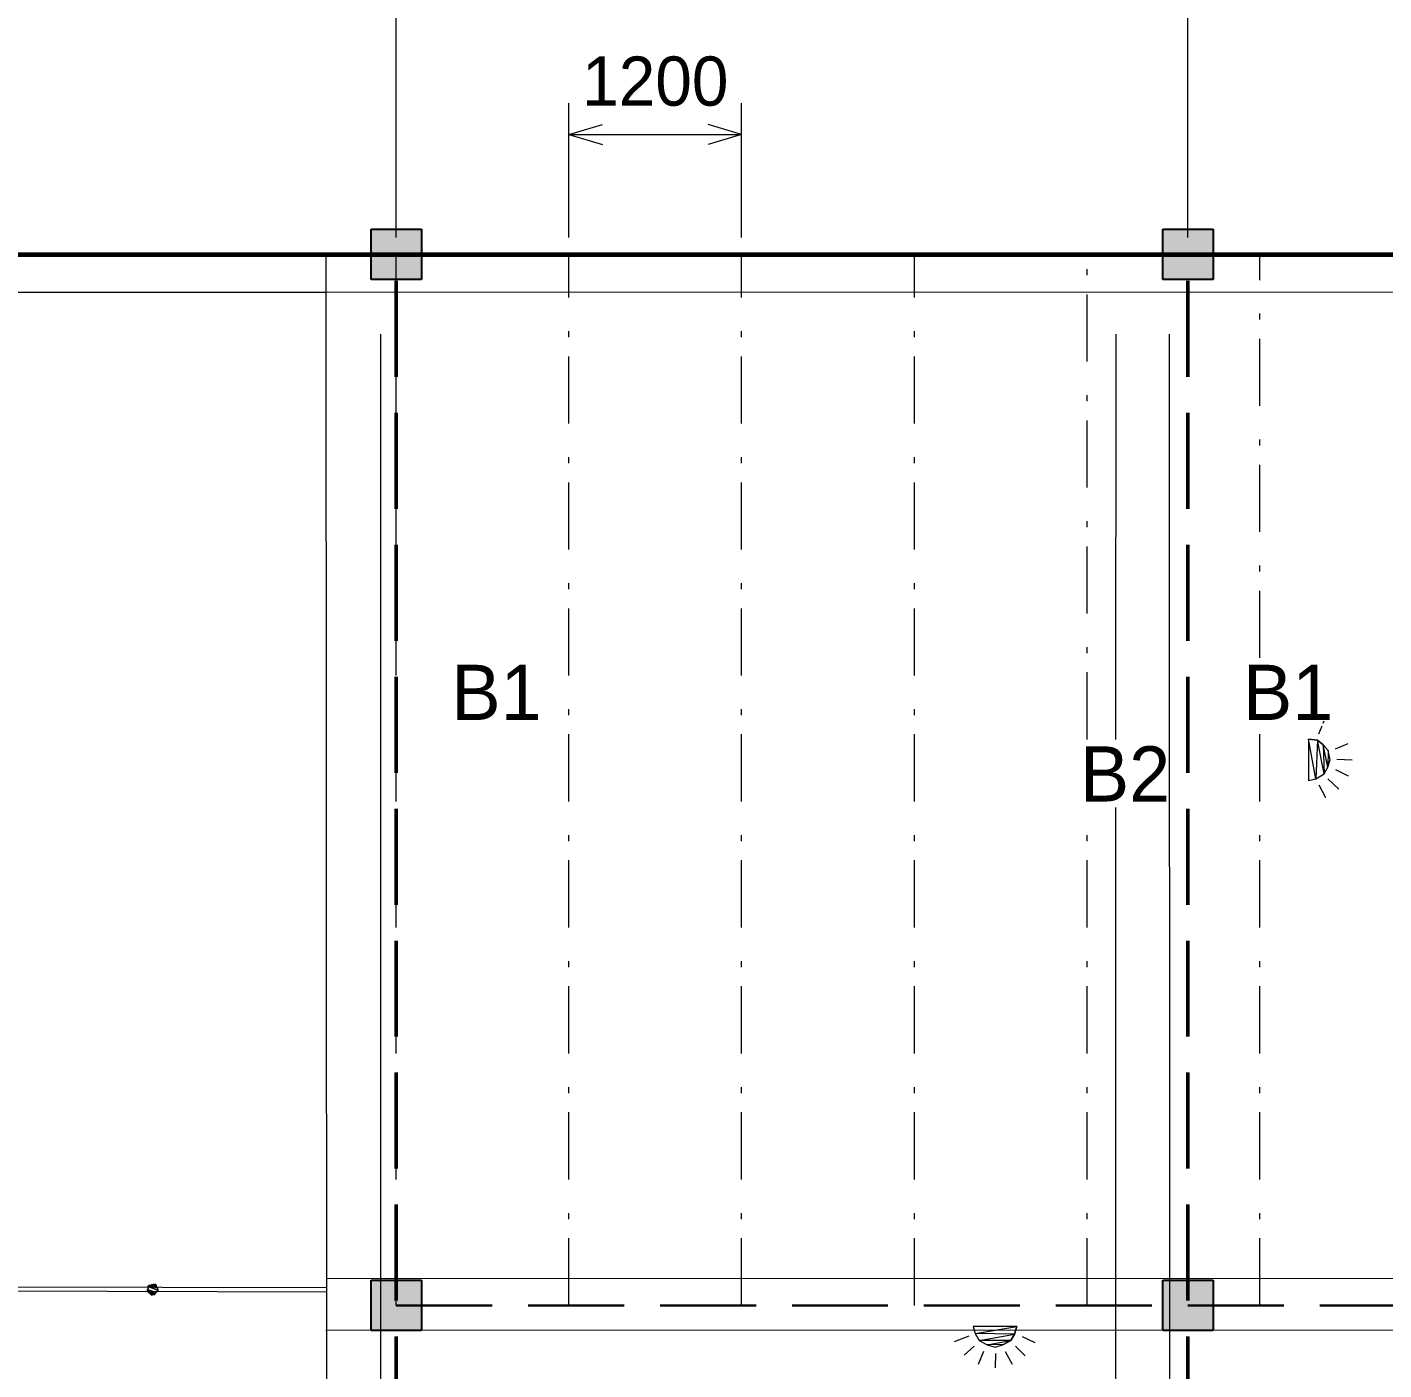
# Paper-space layout '01 Roof Support Layout' of a CAD drawing. Header units: millimetres. Extents: x 5 to 415, y 7 to 290.
# Drawn here: x 92.5 to 149.1, y 138.5 to 194.5 of the extents above; entities that cross this region are included whole.
import ezdxf
from ezdxf.enums import TextEntityAlignment as Align

# ---------------------------------------------------------------- set-up
doc = ezdxf.new("R2010")
doc.units = ezdxf.units.MM
doc.linetypes.add('B1_LONG_DASH', pattern=[5.5, 4, -1.5])
doc.linetypes.add('B2_DASH_DOT', pattern=[5.25, 2.8, -0.8, 0.25, -1.4])
for name, color, linetype in [('COLUMNS', 7, 'Continuous'), ('DIMENSIONS', 7, 'Continuous'), ('GA_REFERENCE', 253, 'Continuous'), ('MAIN_ROOF', 7, 'Continuous'), ('TEXT', 7, 'Continuous'), ('UPPER_ROOF', 7, 'Continuous')]:
    doc.layers.add(name, color=color, linetype=linetype)

# ---------------------------------------------------------------- blocks, each defined once
blk = doc.blocks.new('SHEET_01_ROOF')
at = {"layer": 'COLUMNS', "lineweight": 25}
for p, q in [((106.85, 186.05), (108.95, 186.05)), ((106.85, 183.95), (106.85, 186.05)), ((108.95, 186.05), (108.95, 183.95)), ((139.85, 186.05), (141.95, 186.05)), ((139.85, 183.95), (139.85, 186.05)), ((141.95, 186.05), (141.95, 183.95)), ((108.95, 183.95), (106.85, 183.95)), ((141.95, 183.95), (139.85, 183.95)), ((106.85, 142.25), (108.95, 142.25)), ((106.85, 140.15), (106.85, 142.25)), ((108.95, 142.25), (108.95, 140.15)), ((139.85, 142.25), (141.95, 142.25)), ((139.85, 140.15), (139.85, 142.25)), ((141.95, 142.25), (141.95, 140.15)), ((108.95, 140.15), (106.85, 140.15)), ((141.95, 140.15), (139.85, 140.15))]:
    blk.add_line(p, q, dxfattribs=at)
at = {"layer": 'COLUMNS'}
for points in [[(106.85, 186.05), (108.95, 186.05), (106.85, 183.95), (108.95, 183.95)], [(139.85, 186.05), (141.95, 186.05), (139.85, 183.95), (141.95, 183.95)], [(106.85, 142.25), (108.95, 142.25), (106.85, 140.15), (108.95, 140.15)], [(139.85, 142.25), (141.95, 142.25), (139.85, 140.15), (141.95, 140.15)]]:
    blk.add_solid(points, dxfattribs=at)
at = {"layer": 'DIMENSIONS', "lineweight": 13}
for p, q in [((107.9, 185.7), (107.9, 201.3)), ((107.9, 185.7), (107.9, 201.3)), ((140.9, 185.7), (140.9, 201.3)), ((140.9, 185.7), (140.9, 201.3)), ((115.1, 185.7), (115.1, 191.3)), ((122.3, 185.7), (122.3, 191.3)), ((115.1, 190), (116.5, 190.42)), ((122.3, 190), (120.9, 190.42)), ((115.1, 190), (122.3, 190)), ((115.1, 190), (116.5, 189.58)), ((122.3, 190), (120.9, 189.58))]:
    blk.add_line(p, q, dxfattribs=at)
at = {"layer": 'GA_REFERENCE', "lineweight": 5}
for p, q in [((305.692, 185), (62.747, 184.958)), ((104.967, 184.967), (105.008, 97.414)), ((104.948, 183.409), (61.41, 183.406)), ((173.043, 183.439), (104.948, 183.409)), ((107.254, 100.694), (107.261, 181.683)), ((137.904, 164.784), (137.906, 181.679)), ((140.164, 100.732), (140.131, 181.673)), ((146.361, 165.018), (146.494, 165.35)), ((146.539, 165.463), (146.577, 165.557)), ((145.929, 164.804), (145.928, 163.075)), ((145.929, 164.804), (145.928, 163.075)), ((145.929, 164.804), (145.928, 163.075)), ((145.929, 164.804), (145.928, 163.075)), ((145.929, 164.804), (145.928, 163.075)), ((146.238, 163.148), (145.929, 164.804)), ((145.929, 164.804), (146.298, 164.752)), ((146.238, 163.148), (145.929, 164.804)), ((146.298, 164.752), (145.929, 164.804)), ((146.298, 164.752), (145.929, 164.804)), ((146.298, 164.752), (146.238, 163.148)), ((146.298, 164.752), (146.238, 163.148)), ((146.58, 163.353), (146.298, 164.752)), ((146.298, 164.752), (146.545, 164.56)), ((146.58, 163.353), (146.298, 164.752)), ((146.545, 164.56), (146.298, 164.752)), ((146.545, 164.56), (146.298, 164.752)), ((147.061, 164.392), (147.583, 164.614)), ((146.733, 163.627), (146.545, 164.56)), ((146.545, 164.56), (146.751, 164.32)), ((146.733, 163.627), (146.545, 164.56)), ((146.545, 164.56), (146.58, 163.353)), ((146.545, 164.56), (146.58, 163.353)), ((146.751, 164.32), (146.545, 164.56)), ((146.751, 164.32), (146.545, 164.56)), ((146.751, 164.32), (146.733, 163.627)), ((146.751, 164.32), (146.733, 163.627)), ((146.836, 163.939), (146.751, 164.32)), ((146.836, 163.939), (146.751, 164.32)), ((146.836, 163.939), (146.751, 164.32)), ((146.58, 163.353), (146.733, 163.627)), ((146.58, 163.353), (146.733, 163.627)), ((146.58, 163.353), (146.733, 163.627)), ((146.733, 163.627), (146.836, 163.939)), ((146.733, 163.627), (146.836, 163.939)), ((146.733, 163.627), (146.836, 163.939)), ((147.061, 163.528), (147.587, 163.275)), ((147.106, 163.964), (147.744, 163.938)), ((145.928, 163.075), (146.238, 163.148)), ((145.928, 163.075), (146.238, 163.148)), ((145.928, 163.075), (146.238, 163.148)), ((146.238, 163.148), (146.58, 163.353)), ((146.238, 163.148), (146.58, 163.353)), ((146.238, 163.148), (146.58, 163.353)), ((146.354, 162.899), (146.637, 162.364)), ((146.737, 163.152), (147.19, 162.719)), ((137.898, 100.691), (137.904, 161.95)), ((105.001, 141.926), (48.963, 142.083)), ((97.638, 142.009), (97.548, 142.001)), ((97.638, 142.009), (97.548, 142.001)), ((97.548, 142.001), (97.557, 141.915)), ((97.548, 142.001), (97.975, 141.825)), ((97.975, 141.825), (97.548, 142.001)), ((97.548, 142.001), (97.975, 141.825)), ((97.548, 142.001), (97.557, 141.915)), ((97.966, 141.911), (97.589, 142.048)), ((97.975, 141.825), (97.598, 141.962)), ((97.679, 142.056), (97.638, 142.009)), ((97.679, 142.056), (97.638, 142.009)), ((97.966, 141.911), (97.638, 142.009)), ((97.638, 142.009), (97.966, 141.911)), ((97.769, 142.065), (97.679, 142.056)), ((97.769, 142.065), (97.679, 142.056)), ((97.908, 142.035), (97.679, 142.056)), ((97.679, 142.056), (97.917, 141.949)), ((97.917, 141.949), (97.679, 142.056)), ((97.679, 142.056), (97.917, 141.949)), ((97.917, 141.949), (97.679, 142.056)), ((97.679, 142.056), (97.966, 141.911)), ((97.858, 142.073), (97.769, 142.065)), ((97.818, 142.026), (97.769, 142.065)), ((97.769, 142.065), (97.908, 142.035)), ((97.908, 142.035), (97.769, 142.065)), ((97.769, 142.065), (97.908, 142.035)), ((97.818, 142.026), (97.769, 142.065)), ((97.858, 142.073), (97.818, 142.026)), ((97.818, 142.026), (97.858, 142.073)), ((97.858, 142.073), (97.818, 142.026)), ((97.908, 142.035), (97.858, 142.073)), ((97.908, 142.035), (97.858, 142.073)), ((97.917, 141.949), (97.908, 142.035)), ((97.917, 141.949), (97.908, 142.035)), ((173.061, 142.299), (105.006, 142.316)), ((105.019, 141.755), (49.16, 141.929)), ((97.557, 141.915), (97.517, 141.868)), ((97.557, 141.915), (97.517, 141.868)), ((97.517, 141.868), (97.526, 141.783)), ((97.894, 141.731), (97.517, 141.868)), ((97.517, 141.868), (97.894, 141.731)), ((97.894, 141.731), (97.517, 141.868)), ((97.517, 141.868), (97.526, 141.783)), ((97.526, 141.783), (97.575, 141.744)), ((97.854, 141.684), (97.526, 141.783)), ((97.526, 141.783), (97.854, 141.684)), ((97.854, 141.684), (97.526, 141.783)), ((97.526, 141.783), (97.575, 141.744)), ((97.566, 141.83), (97.854, 141.684)), ((97.575, 141.744), (97.624, 141.706)), ((97.813, 141.637), (97.575, 141.744)), ((97.575, 141.744), (97.813, 141.637)), ((97.764, 141.676), (97.575, 141.744)), ((97.575, 141.744), (97.764, 141.676)), ((97.764, 141.676), (97.575, 141.744)), ((97.575, 141.744), (97.624, 141.706)), ((97.624, 141.706), (97.674, 141.667)), ((97.764, 141.676), (97.624, 141.706)), ((97.624, 141.706), (97.723, 141.628)), ((97.723, 141.628), (97.624, 141.706)), ((97.624, 141.706), (97.674, 141.667)), ((97.674, 141.667), (97.723, 141.628)), ((97.674, 141.667), (97.723, 141.628)), ((97.723, 141.628), (97.764, 141.676)), ((97.723, 141.628), (97.764, 141.676)), ((97.764, 141.676), (97.813, 141.637)), ((97.764, 141.676), (97.813, 141.637)), ((97.813, 141.637), (97.854, 141.684)), ((97.813, 141.637), (97.854, 141.684)), ((97.854, 141.684), (97.894, 141.731)), ((97.854, 141.684), (97.894, 141.731)), ((97.894, 141.731), (97.935, 141.778)), ((97.894, 141.731), (97.935, 141.778)), ((97.966, 141.911), (97.917, 141.949)), ((97.966, 141.911), (97.917, 141.949)), ((97.935, 141.778), (97.975, 141.825)), ((97.935, 141.778), (97.975, 141.825)), ((97.975, 141.825), (97.966, 141.911)), ((97.975, 141.825), (97.966, 141.911)), ((133.77, 140.32), (131.954, 140.321)), ((133.77, 140.32), (131.954, 140.321)), ((133.77, 140.32), (131.954, 140.321)), ((131.954, 140.321), (132.03, 140.026)), ((133.77, 140.32), (131.954, 140.321)), ((131.954, 140.321), (132.03, 140.026)), ((133.77, 140.32), (131.954, 140.321)), ((131.954, 140.321), (132.03, 140.026)), ((132.03, 140.026), (133.77, 140.32)), ((132.03, 140.026), (133.77, 140.32)), ((133.77, 140.32), (133.667, 140.007)), ((133.667, 140.007), (133.77, 140.32)), ((133.667, 140.007), (133.77, 140.32)), ((173.055, 140.181), (104.959, 140.151)), ((131.769, 139.915), (131.158, 139.684)), ((133.667, 140.007), (132.03, 140.026)), ((132.03, 140.026), (132.196, 139.739)), ((133.667, 140.007), (132.03, 140.026)), ((132.03, 140.026), (132.196, 139.739)), ((132.03, 140.026), (132.196, 139.739)), ((132.196, 139.739), (133.667, 140.007)), ((132.196, 139.739), (133.667, 140.007)), ((133.514, 139.734), (132.196, 139.739)), ((132.196, 139.739), (132.533, 139.555)), ((133.514, 139.734), (132.196, 139.739)), ((132.196, 139.739), (132.533, 139.555)), ((132.196, 139.739), (132.533, 139.555)), ((132.533, 139.555), (133.514, 139.734)), ((132.533, 139.555), (133.514, 139.734)), ((133.514, 139.734), (133.212, 139.575)), ((133.212, 139.575), (133.514, 139.734)), ((133.212, 139.575), (133.514, 139.734)), ((133.667, 140.007), (133.514, 139.734)), ((133.514, 139.734), (133.667, 140.007)), ((133.514, 139.734), (133.667, 140.007)), ((133.995, 139.909), (134.52, 139.656)), ((131.994, 139.504), (131.58, 139.119)), ((132.38, 139.281), (132.164, 138.742)), ((133.212, 139.575), (132.533, 139.555)), ((133.212, 139.575), (132.533, 139.555)), ((132.533, 139.555), (132.861, 139.456)), ((132.533, 139.555), (132.861, 139.456)), ((132.533, 139.555), (132.861, 139.456)), ((132.861, 139.456), (133.212, 139.575)), ((132.861, 139.456), (133.212, 139.575)), ((132.861, 139.456), (133.212, 139.575)), ((132.888, 139.199), (132.861, 138.592)), ((133.288, 139.28), (133.571, 138.745)), ((133.72, 139.494), (134.124, 139.1))]:
    blk.add_line(p, q, dxfattribs=at)
at = {"layer": 'MAIN_ROOF', "lineweight": 60}
blk.add_line((38, 185), (305.9, 185), dxfattribs=at)
at = {"layer": 'UPPER_ROOF', "linetype": 'B1_LONG_DASH', "lineweight": 50}
for p, q in [((107.9, 97.4), (107.9, 185)), ((140.9, 97.4), (140.9, 185))]:
    blk.add_line(p, q, dxfattribs=at)
at = {"layer": 'UPPER_ROOF', "linetype": 'B2_DASH_DOT', "lineweight": 18}
for p, q in [((107.9, 141.2), (107.9, 185)), ((115.1, 141.2), (115.1, 185)), ((122.3, 141.2), (122.3, 185)), ((129.5, 141.2), (129.5, 185)), ((136.7, 164.784), (136.7, 185)), ((143.9, 168.184), (143.9, 185)), ((143.9, 141.2), (143.9, 165.35)), ((136.7, 141.2), (136.7, 161.95))]:
    blk.add_line(p, q, dxfattribs=at)
at = {"layer": 'UPPER_ROOF', "linetype": 'B1_LONG_DASH', "lineweight": 30}
for p, q in [((107.9, 185), (173.9, 185)), ((107.9, 141.2), (173.9, 141.2))]:
    blk.add_line(p, q, dxfattribs=at)
at = {"layer": 'TEXT'}
blk.add_text('1200', height=2.05, dxfattribs=at).set_placement((118.7, 191.2), align=Align.CENTER)
for s, p in [('B1', (110.2, 165.6)), ('B1', (143.2, 165.6)), ('B2', (136.4, 162.2))]:
    blk.add_text(s, height=2.3, dxfattribs=at).set_placement(p)

psp = doc.layouts.new('01 Roof Support Layout')

# ---------------------------------------------------------------- block references
psp.add_blockref('SHEET_01_ROOF', (0, 0))

doc.saveas('drawing.dxf')
